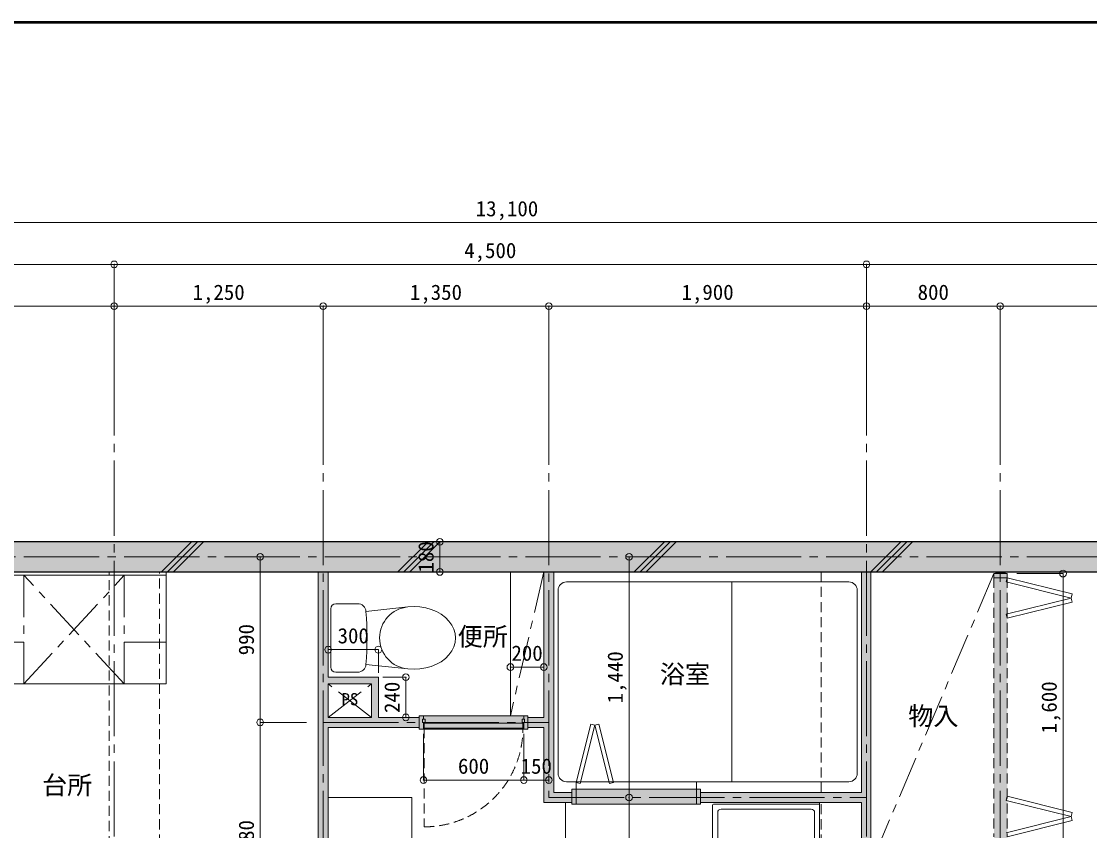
# Model space of a CAD drawing. Units: millimetres at full size, sheet at 1:50. Extents: x -9674 to 9699, y -6794 to 6791.
# Drawn here: x -3033 to 3358, y 1950 to 6791 of the extents above; entities that cross this region are included whole.
import ezdxf
from ezdxf.enums import TextEntityAlignment as Align

# ---------------------------------------------------------------- set-up
doc = ezdxf.new("R2010")
doc.units = ezdxf.units.MM
doc.header["$LTSCALE"] = 50
doc.header["$PDMODE"] = 32
doc.header["$PDSIZE"] = 40
for name, pattern in [('CHAIN1', [8, 5, -1, 1, -1]), ('CHAIN2', [12, 9, -1, 1, -1]), ('DASHED1', [1.8, 1.2, -0.6])]:
    doc.linetypes.add(name, pattern=pattern)
for name, color, linetype, lineweight in [('0-0_図面枠', 7, 'Continuous', 9), ('1-0_芯', 7, 'CHAIN2', 9), ('1-1_躯体', 2, 'Continuous', 25), ('1-2_間仕切', 3, 'Continuous', 18), ('1-3_建具', 3, 'Continuous', 18), ('1-4_仕上げ', 4, 'Continuous', 9), ('1-5_設備', 7, 'Continuous', 9), ('1-7_その他', 7, 'DASHED1', 9), ('1-8_ハッチ', 4, 'Continuous', 9), ('1-A_文字', 7, 'Continuous', 9), ('1-B_寸法', 7, 'Continuous', 9), ('1-C_梁', 7, 'DASHED1', 9), ('1-D_記号', 7, 'CHAIN1', 9)]:
    doc.layers.add(name, color=color, linetype=linetype, lineweight=lineweight)
doc.layers.add('4-0', color=1, linetype='Continuous')
doc.layers.add('4-2', color=4, linetype='Continuous')
doc.styles.add('ＭＳ ゴシック', font='')
doc.styles.get('ＭＳ ゴシック').set_extended_font_data('MS Gothic')

msp = doc.modelspace()

# ---------------------------------------------------------------- linework, layer by layer
at = {"layer": '0-0_図面枠'}
for p, q in [((9697.16, 6789.66), (-9672.16, 6789.66)), ((9695.4, 6787.9), (-9670.4, 6787.9)), ((-9668.64, 6786.14), (9693.64, 6786.14)), ((9691.87, 6784.38), (-9666.87, 6784.38)), ((9690.11, 6782.61), (-9665.11, 6782.61)), ((9688.35, 6780.85), (-9663.35, 6780.85))]:
    msp.add_line(p, q, dxfattribs=at)
msp.add_lwpolyline([(9698.92, -6793.93), (9698.92, 6791.43), (-9673.92, 6791.43)], dxfattribs=at)
at = {"layer": '1-0_芯'}
for p, q in [((-2477.5, -3485.53), (-2477.5, 4587.68)), ((-1227.5, 4587.68), (-1227.5, 1117.68)), ((122.5, 4587.68), (122.5, 2147.68)), ((2022.5, -3485.53), (2022.5, 4587.68)), ((2822.5, 4587.68), (2822.5, 1117.68)), ((-8417.5, 3587.68), (8192.5, 3587.68)), ((-1227.5, 2597.68), (122.5, 2597.68)), ((122.5, 2147.68), (2022.5, 2147.68))]:
    msp.add_line(p, q, dxfattribs=at)
at = {"layer": '1-1_躯体'}
for p, q in [((5982.5, 3677.68), (-6617.5, 3677.68)), ((-6617.5, 3497.68), (5982.5, 3497.68))]:
    msp.add_line(p, q, dxfattribs=at)
at = {"layer": '1-2_間仕切'}
for p, q in [((-1257.5, 3497.68), (-1257.5, 1147.68)), ((-1197.5, 3497.68), (-1197.5, 2867.68)), ((92.5, 3497.68), (92.5, 2627.68)), ((152.5, 3497.68), (152.5, 2177.68)), ((1992.5, 2177.68), (1992.5, 3497.68)), ((2048.5, 1747.68), (2048.5, 3497.68)), ((2796.5, 3497.68), (2796.5, 3487.68)), ((2852.5, 3487.68), (2852.5, 3497.68)), ((-897.5, 2867.68), (-1197.5, 2867.68)), ((-937.5, 2827.68), (-1197.5, 2827.68)), ((-1197.5, 2827.68), (-1197.5, 2627.68)), ((-937.5, 2827.68), (-937.5, 2627.68)), ((-897.5, 2867.68), (-897.5, 2627.68)), ((-1197.5, 2627.68), (-937.5, 2627.68)), ((-897.5, 2627.68), (-652.5, 2627.68)), ((-2.5, 2627.68), (92.5, 2627.68)), ((-1197.5, 2567.68), (-1197.5, 1147.68)), ((-1197.5, 2567.68), (-652.5, 2567.68)), ((-2.5, 2567.68), (92.5, 2567.68)), ((92.5, 2567.68), (92.5, 2117.68)), ((152.5, 2177.68), (260.5, 2177.68)), ((1030.5, 2177.68), (1992.5, 2177.68)), ((92.5, 2117.68), (260.5, 2117.68)), ((1030.5, 2117.68), (1992.5, 2117.68)), ((1992.5, 1147.68), (1992.5, 2117.68))]:
    msp.add_line(p, q, dxfattribs=at)
at = {"layer": '1-2_間仕切', "color": 7, "lineweight": 9}
msp.add_line((-27.5, 2557.68), (-627.5, 2557.68), dxfattribs=at)
at = {"layer": '1-3_建具', "color": 7, "lineweight": 9}
for p, q in [((2865, 3487.68), (2785, 3487.68)), ((2858.94, 3438.43), (2865, 3462.68)), ((2865, 3462.68), (2865, 3487.68)), ((2858.94, 3244.4), (3246.99, 3341.42)), ((3246.99, 3341.42), (3253.06, 3317.16)), ((3253.06, 3317.16), (2865, 3220.15)), ((2858.94, 3244.4), (2865, 3220.15)), ((-627.5, 2637.68), (-27.5, 2637.68)), ((397.07, 2580.87), (309.75, 2231.62)), ((397.07, 2580.87), (372.81, 2586.94)), ((397.07, 2580.87), (421.32, 2586.94)), ((397.07, 2580.87), (484.38, 2231.62)), ((309.75, 2231.62), (285.5, 2237.68)), ((484.38, 2231.62), (508.63, 2237.68)), ((260.5, 2197.68), (260.5, 2107.68)), ((285.5, 2197.68), (260.5, 2197.68)), ((285.5, 2107.68), (285.5, 2197.68)), ((1005.5, 2197.68), (285.5, 2197.68)), ((1005.5, 2197.68), (1005.5, 2107.68)), ((1030.5, 2197.68), (1005.5, 2197.68)), ((1030.5, 2107.68), (1030.5, 2197.68)), ((2858.94, 2130.97), (2865, 2155.22)), ((2858.94, 2130.97), (3246.99, 2033.95)), ((3253.06, 2058.21), (2865, 2155.22)), ((285.5, 2107.68), (260.5, 2107.68)), ((1005.5, 2107.68), (285.5, 2107.68)), ((1030.5, 2107.68), (1005.5, 2107.68)), ((3246.99, 2033.95), (3253.06, 2058.21))]:
    msp.add_line(p, q, dxfattribs=at)
at = {"layer": '1-3_建具', "color": 7, "linetype": 'DASHED1', "lineweight": 9}
for p, q in [((2785, 3462.68), (2785, 1912.68)), ((2865, 3462.68), (2865, 1912.68)), ((-622.5, 2562.68), (-622.5, 1972.68))]:
    msp.add_line(p, q, dxfattribs=at)
at = {"layer": '1-3_建具'}
for p, q in [((-652.5, 2557.68), (-652.5, 2637.68)), ((-627.5, 2637.68), (-652.5, 2637.68)), ((-627.5, 2637.68), (-627.5, 2617.68)), ((-2.5, 2637.68), (-27.5, 2637.68)), ((-27.5, 2637.68), (-27.5, 2617.68)), ((-2.5, 2557.68), (-2.5, 2637.68)), ((-627.5, 2557.68), (-652.5, 2557.68)), ((-632.5, 2597.68), (-632.5, 2617.68)), ((-632.5, 2617.68), (-617.5, 2617.68)), ((-617.5, 2597.68), (-632.5, 2597.68)), ((-627.5, 2597.68), (-627.5, 2557.68)), ((-622.5, 2592.68), (-622.5, 2562.68)), ((-32.5, 2592.68), (-622.5, 2592.68)), ((-622.5, 2562.68), (-32.5, 2562.68)), ((-617.5, 2617.68), (-617.5, 2597.68)), ((-37.5, 2597.68), (-37.5, 2617.68)), ((-37.5, 2617.68), (-22.5, 2617.68)), ((-32.5, 2562.68), (-32.5, 2592.68)), ((-27.5, 2597.68), (-27.5, 2557.68)), ((-2.5, 2557.68), (-27.5, 2557.68))]:
    msp.add_line(p, q, dxfattribs=at)
at = {"layer": '1-3_建具', "color": 7, "lineweight": 9}
for points in [[(2865, 3462.68), (2785, 3462.68), (2785, 3487.68)], [(2858.94, 3438.43), (3246.99, 3341.42), (3253.06, 3365.67), (2865, 3462.68)], [(2858.94, 1936.94), (3246.99, 2033.95), (3253.06, 2009.7), (2865, 1912.68)]]:
    msp.add_lwpolyline(points, dxfattribs=at)
at = {"layer": '1-3_建具'}
msp.add_lwpolyline([(-22.5, 2617.68), (-22.5, 2597.68), (-37.5, 2597.68)], dxfattribs=at)
at = {"layer": '1-3_建具', "color": 7, "linetype": 'DASHED1', "lineweight": 9}
msp.add_arc((-622.5, 2562.68), 590, 270, 0, dxfattribs=at)
at = {"layer": '1-4_仕上げ'}
msp.add_line((-107.5, 3497.68), (-107.5, 2637.68), dxfattribs=at)
at = {"layer": '1-5_設備'}
for p, q in [((-2167.5, 3477.68), (-3917.5, 3477.68)), ((-2167.5, 3497.68), (-2167.5, 2827.68)), ((177.5, 2292.68), (177.5, 3387.68)), ((1917.5, 3437.68), (227.5, 3437.68)), ((1217.5, 2242.68), (1217.5, 3437.68)), ((1967.5, 3387.68), (1967.5, 2292.68)), ((-1182.5, 2927.68), (-1182.5, 3277.68)), ((-1152.5, 3307.68), (-1021.25, 3307.68)), ((-971.41, 3261.68), (-720.35, 3288.33)), ((-971.41, 2943.69), (-720.35, 2917.04)), ((-1152.5, 2897.68), (-1021.25, 2897.68)), ((-2167.5, 2827.68), (-3257.5, 2827.68)), ((285.5, 2237.68), (372.81, 2586.94)), ((508.63, 2237.68), (421.32, 2586.94)), ((227.5, 2242.68), (1917.5, 2242.68)), ((285.5, 2197.68), (285.5, 2242.68)), ((1005.5, 2197.68), (1005.5, 2242.68)), ((1742.5, 1147.68), (1742.5, 2117.68)), ((1102.5, 2102.68), (1102.5, 1312.68)), ((1742.5, 2107.68), (1107.5, 2107.68)), ((1132.5, 2057.68), (1132.5, 1357.68)), ((1692.5, 2077.68), (1152.5, 2077.68)), ((1712.5, 2057.68), (1712.5, 1357.68))]:
    msp.add_line(p, q, dxfattribs=at)
at = {"layer": '1-5_設備', "linetype": 'CHAIN1'}
for p, q in [((-3017.5, 3477.68), (-3017.5, 2827.68)), ((-3017.5, 2827.68), (-2417.5, 3477.68)), ((-2417.5, 2827.68), (-3017.5, 3477.68)), ((-2417.5, 3477.68), (-2417.5, 2827.68)), ((-3017.5, 3077.68), (-3507.5, 3077.68)), ((-2167.5, 3077.68), (-2417.5, 3077.68))]:
    msp.add_line(p, q, dxfattribs=at)
at = {"layer": '1-5_設備'}
msp.add_lwpolyline([(-1197.5, 2147.68), (-697.5, 2147.68), (-697.5, 1147.68)], dxfattribs=at)
for centre, radius, start, end in [((227.5, 3387.68), 50, 90, 180), ((1917.5, 3387.68), 50, 0, 90), ((-1152.5, 3277.68), 30, 90, 180), ((-1021.25, 3257.68), 50, 4.58408, 90), ((-2954.44, 3102.68), 1989.39, 355.41591, 4.58408), ((-703.23, 3102.68), 186.44, 95.269, 264.73099), ((-1021.25, 2947.68), 50, 270, 355.41591), ((-1152.5, 2927.68), 30, 180, 270), ((227.5, 2292.68), 50, 180, 270), ((1917.5, 2292.68), 50, 270, 0), ((1107.5, 2102.68), 5, 90, 180), ((1152.5, 2057.68), 20, 90, 180), ((1692.5, 2057.68), 20, 0, 90)]:
    msp.add_arc(centre, radius, start, end, dxfattribs=at)
msp.add_ellipse((-685.31, 3102.68), major_axis=(250, 0), ratio=0.75, start_param=4.5717762, end_param=7.9945941, dxfattribs=at)
at = {"layer": '1-7_その他', "color": 4, "linetype": 'CHAIN1'}
for p, q in [((92.5, 3497.68), (-107.5, 2637.68)), ((2785, 3487.68), (2048.5, 1747.68)), ((-1197.5, 2627.68), (-937.5, 2827.68)), ((-937.5, 2627.68), (-1197.5, 2827.68))]:
    msp.add_line(p, q, dxfattribs=at)
at = {"layer": '1-8_ハッチ'}
for p, q in [((-2194.53, 3497.68), (-2014.53, 3677.68)), ((-2159.17, 3497.68), (-1979.17, 3677.68)), ((-2123.81, 3497.68), (-1943.81, 3677.68)), ((-780.31, 3497.68), (-600.31, 3677.68)), ((-744.96, 3497.68), (-564.96, 3677.68)), ((-709.6, 3497.68), (-529.6, 3677.68)), ((633.9, 3497.68), (813.9, 3677.68)), ((669.26, 3497.68), (849.26, 3677.68)), ((704.61, 3497.68), (884.61, 3677.68)), ((2048.12, 3497.68), (2228.12, 3677.68)), ((2083.47, 3497.68), (2263.47, 3677.68)), ((2118.83, 3497.68), (2298.83, 3677.68))]:
    msp.add_line(p, q, dxfattribs=at)
at = {"layer": '1-B_寸法'}
for p, q in [((-6677.5, 5587.68), (6422.5, 5587.68)), ((-6677.5, 5337.68), (-2477.5, 5337.68)), ((-2477.5, 4587.68), (-2477.5, 5337.68)), ((-2477.5, 5337.68), (2022.5, 5337.68)), ((2022.5, 4587.68), (2022.5, 5337.68)), ((2022.5, 5337.68), (6422.5, 5337.68)), ((-3917.5, 5087.68), (-2477.5, 5087.68)), ((-2477.5, 5087.68), (-1227.5, 5087.68)), ((-1227.5, 4587.68), (-1227.5, 5087.68)), ((-1227.5, 5087.68), (122.5, 5087.68)), ((122.5, 4587.68), (122.5, 5087.68)), ((122.5, 5087.68), (2022.5, 5087.68)), ((2022.5, 5087.68), (2822.5, 5087.68)), ((2822.5, 4587.68), (2822.5, 5087.68)), ((2822.5, 5087.68), (6422.5, 5087.68)), ((-529.6, 3677.68), (-529.6, 3497.68)), ((-1604.24, 3587.68), (-1604.24, 2597.68)), ((602.46, 3587.68), (602.46, 2147.68)), ((2921.61, 3487.68), (3198.46, 3487.68)), ((3198.46, 1887.68), (3198.46, 3487.68)), ((-107.5, 2928.52), (92.5, 2928.52)), ((-871.57, 2867.68), (-732.56, 2867.68)), ((-732.56, 2867.68), (-732.56, 2627.68)), ((-1326.75, 2597.68), (-1604.24, 2597.68)), ((-1604.24, 2597.68), (-1604.24, 1117.68)), ((-627.5, 2529.53), (-627.5, 2252.68)), ((-27.5, 2529.53), (-27.5, 2252.68)), ((-627.5, 2252.68), (-27.5, 2252.68)), ((-27.5, 2252.68), (122.5, 2252.68)), ((602.46, 2147.68), (602.46, 1117.68))]:
    msp.add_line(p, q, dxfattribs=at)
msp.add_lwpolyline([(-897.5, 2893.62), (-897.5, 3032.63), (-1197.5, 3032.63)], dxfattribs=at)
at = {"layer": '1-B_寸法', "color": 3}
for p in [(-2477.5, 5337.68), (2022.5, 5337.68), (-2477.5, 5087.68), (-1227.5, 5087.68), (122.5, 5087.68), (2022.5, 5087.68), (2822.5, 5087.68), (-529.6, 3677.68), (-1604.24, 3587.68), (602.46, 3587.68), (-529.6, 3497.68), (3198.46, 3487.68), (-1197.5, 3032.63), (-897.5, 3032.63), (-107.5, 2928.52), (92.5, 2928.52), (-732.56, 2867.68), (-732.56, 2627.68), (-1604.24, 2597.68), (-627.5, 2252.68), (-27.5, 2252.68), (122.5, 2252.68), (602.46, 2147.68)]:
    msp.add_point(p, dxfattribs=at)
at = {"layer": '1-C_梁'}
for p, q in [((-2507.5, 237.68), (-2507.5, 3497.68)), ((-2207.5, 1147.68), (-2207.5, 3497.68)), ((1752.5, 2177.68), (1752.5, 3497.68)), ((1752.5, 1147.68), (1752.5, 2117.68))]:
    msp.add_line(p, q, dxfattribs=at)
at = {"layer": '1-D_記号'}
msp.add_line((222.5, 2117.68), (222.5, 1147.68), dxfattribs=at)
at = {"layer": '4-0'}
msp.add_solid([(-6617.5, 3677.68), (-6617.5, 3497.68), (5982.5, 3677.68), (5982.5, 3497.68)], dxfattribs=at)
at = {"layer": '4-2'}
for points in [[(-1257.5, 3497.68), (-1197.5, 3497.68), (-1257.5, 1147.68), (-1197.5, 1147.68)], [(92.5, 2117.68), (152.5, 2177.68), (92.5, 3497.68), (152.5, 3497.68)], [(1992.5, 3497.68), (2048.5, 3497.68), (2048.5, 1747.68)], [(1992.5, 1147.68), (1992.5, 3497.68), (2048.5, 1747.68)], [(2852.5, 3487.68), (2865, 1887.68), (2785, 1887.68)], [(2852.5, 3487.68), (2785, 1887.68), (2785, 3487.68)], [(2796.5, 3497.68), (2852.5, 3497.68), (2852.5, 3487.68)], [(2852.5, 3487.68), (2796.5, 3487.68), (2796.5, 3497.68)], [(2852.5, 3487.68), (2865, 3487.68), (2865, 1887.68)], [(-1197.5, 2827.68), (-1197.5, 2867.68), (-897.5, 2867.68)], [(-937.5, 2827.68), (-1197.5, 2827.68), (-897.5, 2867.68)], [(-937.5, 2827.68), (-897.5, 2867.68), (-897.5, 2627.68)], [(-897.5, 2627.68), (-937.5, 2627.68), (-937.5, 2827.68)], [(-652.5, 2627.68), (-652.5, 2567.68), (-1197.5, 2567.68)], [(-652.5, 2627.68), (-1197.5, 2567.68), (-1197.5, 2627.68)], [(-652.5, 2637.68), (-2.5, 2637.68), (-652.5, 2557.68), (-2.5, 2557.68)], [(-2.5, 2567.68), (92.5, 2567.68), (-2.5, 2627.68), (92.5, 2627.68)], [(260.5, 2177.68), (260.5, 2117.68), (152.5, 2177.68), (92.5, 2117.68)], [(260.5, 2107.68), (260.5, 2197.68), (1030.5, 2107.68), (1030.5, 2197.68)], [(1030.5, 2117.68), (1030.5, 2177.68), (1992.5, 2117.68), (1992.5, 2177.68)]]:
    msp.add_solid(points, dxfattribs=at)

# ---------------------------------------------------------------- texts
at = {"layer": '1-A_文字', "style": 'ＭＳ ゴシック'}
for s, height, p in [('便所', 110, (-422.86, 3022.86)), ('浴室', 110, (787.1, 2798.08)), ('PS', 73.31, (-1117.5, 2677.68)), ('物入', 110, (2272.5, 2547.68)), ('台所', 110, (-2908.76, 2134.22))]:
    msp.add_text(s, height=height, dxfattribs=at).set_placement(p, align=Align.BOTTOM_LEFT)
at = {"layer": '1-B_寸法', "style": 'ＭＳ ゴシック'}
for s, p in [('13,100', (-315, 5597.68)), ('4,500', (-383.75, 5347.68)), ('1,250', (-2008.75, 5097.68)), ('1,350', (-708.75, 5097.68)), ('1,900', (916.25, 5097.68)), ('800', (2328.75, 5097.68)), ('300', (-1141.25, 3042.63)), ('200', (-101.25, 2938.52)), ('600', (-421.25, 2262.68)), ('150', (-46.25, 2262.68))]:
    msp.add_text(s, height=91.64, dxfattribs=at).set_placement(p, align=Align.BOTTOM_LEFT)
for s, p in [('180', (-539.6, 3493.93)), ('990', (-1614.24, 2998.93)), ('1,440', (592.46, 2711.43)), ('240', (-742.56, 2653.93)), ('1,600', (3188.46, 2531.43)), ('1,480', (-1614.24, 1701.43))]:
    msp.add_text(s, height=91.64, rotation=90, dxfattribs=at).set_placement(p, align=Align.BOTTOM_LEFT)

doc.saveas('drawing.dxf')
